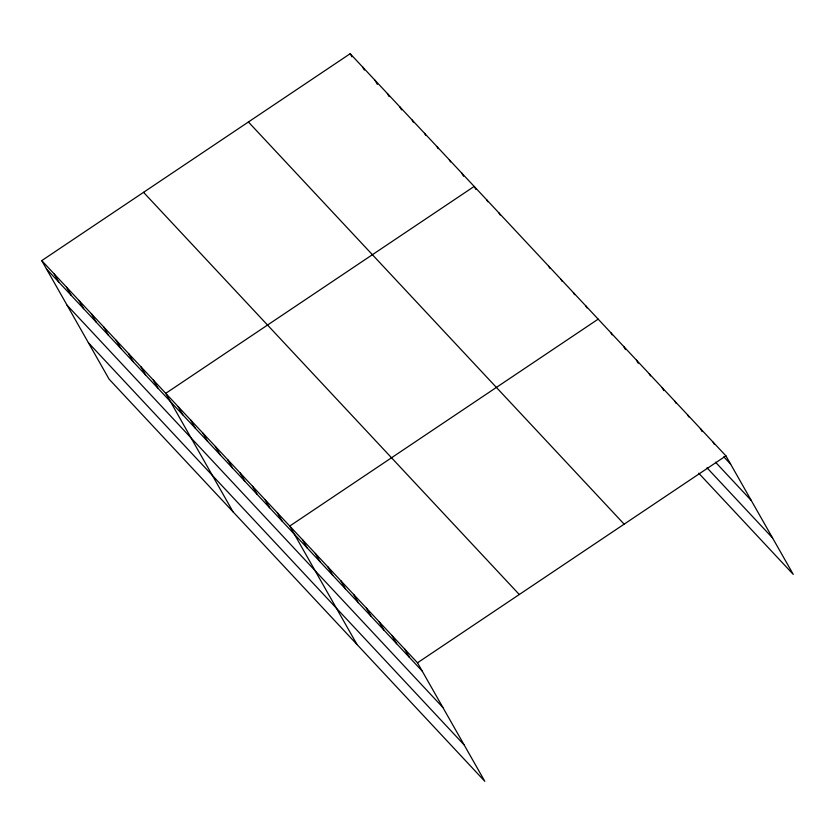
<?xml version="1.0" encoding="UTF-8"?>
<svg xmlns="http://www.w3.org/2000/svg" width="835" height="835" viewBox="0 0 835 835"><rect width="100%" height="100%" fill="white"/><g stroke="black" fill="none" stroke-linecap="round" stroke-linejoin="round"><path stroke-width="1.25" d="M41.75 260.624L417.5 662.802L484.811 781.299L109.072 379.121L41.75 260.624L350.189 53.701L725.928 455.879L793.25 574.376L698.718 473.195M598.184 319.137L289.745 526.06L357.056 644.557M417.5 662.802L725.928 455.879M723.799 456.828L730.615 464.114M715.511 462.214L751.281 500.509M706.995 467.798L772.584 537.99M248.402 121.983L624.152 524.161M143.537 192.332L519.276 594.51M46.426 268.86L422.176 671.037M67.103 305.245L442.842 707.422M88.395 342.736L464.145 744.914M713.153 442.206L714.322 444.262M700.377 428.532L702.141 431.622M687.602 414.859L688.781 416.915M674.826 401.186L676.006 403.242M662.051 387.513L663.815 390.603M649.275 373.84L650.455 375.896M636.5 360.156L638.264 363.246M623.724 346.483L625.488 349.573M610.959 332.81L612.128 334.877M585.784 305.871L586.953 307.927M573.384 292.594L574.553 294.651M560.984 279.328L562.153 281.385M548.585 266.052L549.754 268.108M498.986 212.967L500.155 215.023M486.586 199.69L487.755 201.757M475.94 189.514L474.186 186.424L165.748 393.337L233.059 511.834M461.786 173.148L463.54 176.237M449.387 159.882L450.556 161.938M436.987 146.605L438.156 148.661M424.587 133.329L425.756 135.395M412.187 120.063L413.356 122.119M399.788 106.786L401.541 109.876M387.388 93.52L389.141 96.609M374.988 80.243L377.326 84.366M362.588 66.977L364.342 70.067M350.189 53.701L351.942 56.79M404.724 649.119L409.4 657.364M391.949 635.445L396.625 643.691M379.173 621.772L383.849 630.018M366.398 608.099L371.074 616.334M353.623 594.426L358.298 602.661M340.847 580.753L345.523 588.988M328.071 567.08L332.748 575.315M315.296 553.407L319.972 561.642M302.52 539.734L307.196 547.969M277.345 512.784L282.021 521.019M264.945 499.518L269.621 507.753M252.546 486.241L257.222 494.477M240.146 472.965L244.822 481.211M227.746 459.699L232.422 467.934M215.346 446.422L220.023 454.668M202.947 433.156L207.623 441.391M190.547 419.88L195.223 428.115M178.147 406.614L182.823 414.849M153.348 380.071L158.024 388.306M140.948 366.795L145.624 375.03M128.548 353.518L133.224 361.764M116.148 340.252L120.825 348.487M103.749 326.976L108.425 335.221M91.349 313.709L96.025 321.945M78.949 300.433L83.625 308.668M66.549 287.167L71.225 295.402M54.15 273.89L58.826 282.126"/></g></svg>
